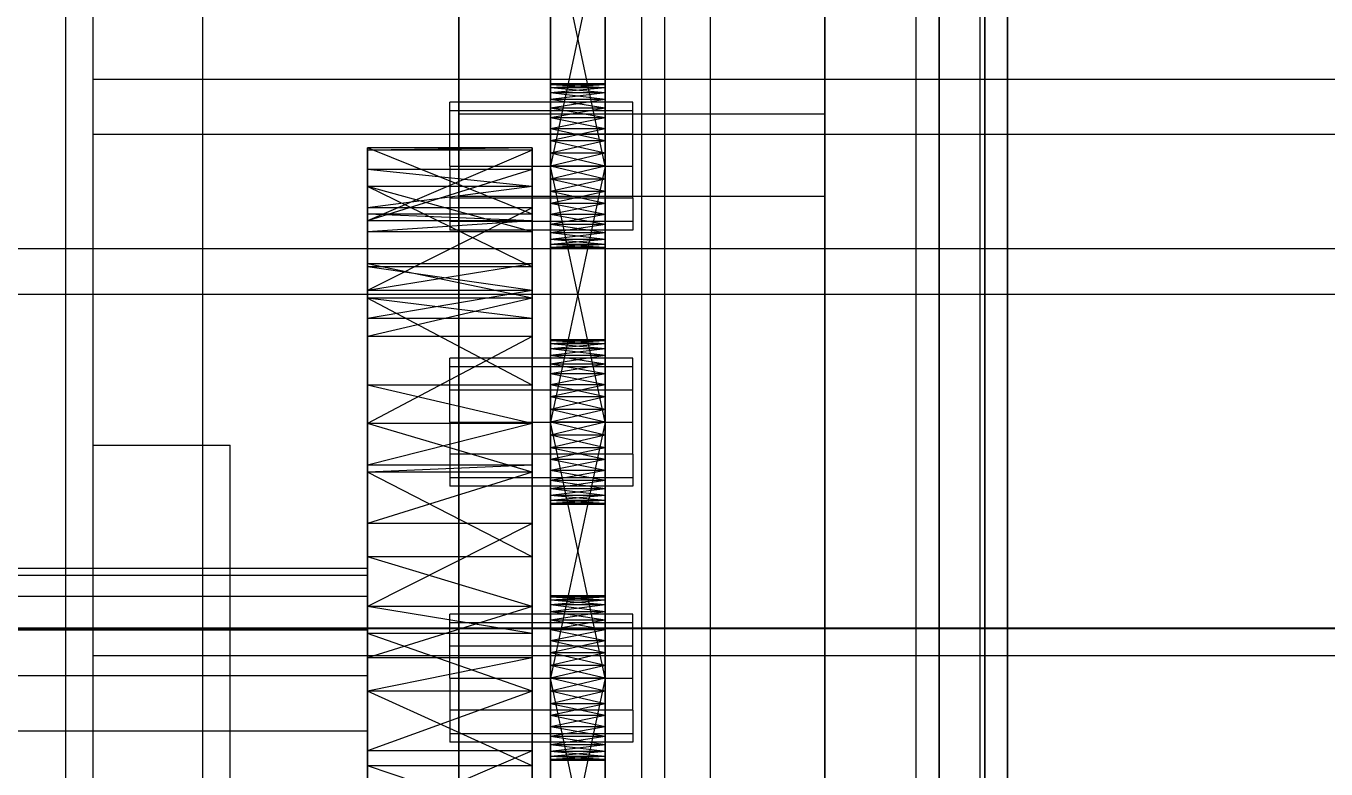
# Model space of a CAD drawing. Header units: millimetres. Extents: x -1970 to 59977, y -65068 to 6837.
# Drawn here: x 1392.7 to 1534.8, y -34615.4 to -34534.2 of the extents above; entities that cross this region are included whole.
import ezdxf

# ---------------------------------------------------------------- set-up
doc = ezdxf.new("R2010")
doc.units = ezdxf.units.MM
for name, color, linetype, lineweight in [('COTAS_P', 1, 'Continuous', 0), ('frontal_C03', 7, 'Continuous', 0), ('frontal_secador', 7, 'Continuous', 0)]:
    doc.layers.add(name, color=color, linetype=linetype, lineweight=lineweight)
doc.dimstyles.new('R19_100', dxfattribs={"dimtxt": 250, "dimasz": 150, "dimexe": 150, "dimexo": 80, "dimgap": 100, "dimtad": 1, "dimtih": 1, "dimtoh": 1, "dimdsep": 46, "dimcen": 0.09, "dimadec": 0, "dimazin": 0, "dimtfac": 1, "dimtdec": 4, "dimtofl": 0, "dimtmove": 0, "dimatfit": 3, "dimfxl": 1, "dimtolj": 1, "dimtzin": 0, "dimarcsym": 0})

# ---------------------------------------------------------------- blocks, each defined once
blk = doc.blocks.new('*D37')
at = {"layer": 'COTAS_P', "color": 0, "lineweight": -2, "transparency": 16777216}
for p, q in [((-1750, -35420), (-1750, -34450)), ((2600, -35420), (2600, -34450)), ((-1600, -34600), (2450, -34600))]:
    blk.add_line(p, q, dxfattribs=at)
at = {"layer": 'COTAS_P', "color": 0, "transparency": 16777216}
for points in [[(-1600, -34575), (-1600, -34625), (-1750, -34600)], [(2450, -34575), (2450, -34625), (2600, -34600)]]:
    blk.add_solid(points, dxfattribs=at)
at = {"layer": 'Defpoints', "color": 0, "transparency": 16777216}
for p in [(2600, -34600), (-1750, -35500), (2600, -35500)]:
    blk.add_point(p, dxfattribs=at)

msp = doc.modelspace()

# ---------------------------------------------------------------- linework, layer by layer
at = {"layer": 'frontal_C03'}
for p, q in [((1500, -32314.944), (1500, -34875.113)), ((1500, -34879.011), (1500, -32318.841)), ((1490, -35975), (1490, -32996.942)), ((1497, -35975), (1497, -32996.942)), ((1490, -35975), (1490, -33266.434)), ((1497, -35975), (1497, -33266.434)), ((1490, -35975), (1490, -33805.417)), ((1497, -35975), (1497, -33805.417)), ((1440, -34543.799), (1440, -34196.893)), ((1480, -34196.893), (1480, -34543.799)), ((1440, -34205.876), (1440, -34552.782)), ((1480, -34552.782), (1480, -34205.876)), ((1460, -34625.634), (1460, -34356.142)), ((1500, -34356.142), (1500, -34625.634)), ((1467.5, -34957.413), (1467.5, -34362.453)), ((1492.5, -34362.453), (1492.5, -34957.413)), ((1462.5, -34697.731), (1462.5, -34372.263)), ((1497.5, -34372.263), (1497.5, -34697.731)), ((1462.5, -34704.469), (1462.5, -34379)), ((1497.5, -34704.469), (1497.5, -34379)), ((1467.5, -34983.77), (1467.5, -34388.81)), ((1492.5, -34983.77), (1492.5, -34388.81)), ((1460, -34664.612), (1460, -34395.121)), ((1500, -34664.612), (1500, -34395.121)), ((1460, -34676.738), (1460, -34407.247)), ((1500, -34407.247), (1500, -34676.738)), ((1490, -35975), (1490, -34411.773)), ((1497, -35975), (1497, -34411.773)), ((1460, -34725.461), (1460, -34455.97)), ((1500, -34725.461), (1500, -34455.97)), ((1440, -34813.291), (1440, -34466.384)), ((1480, -34466.384), (1480, -34813.291)), ((1440, -34475.367), (1440, -34822.274)), ((1480, -34822.274), (1480, -34475.367)), ((1480, -34543.799), (1440, -34543.799)), ((1440, -34543.799), (1440, -34552.782)), ((1480, -34552.782), (1480, -34543.799)), ((1440, -34552.782), (1480, -34552.782))]:
    msp.add_line(p, q, dxfattribs=at)
at = {"layer": 'frontal_secador'}
for p, q in [((1400, -36000), (1400, -33000)), ((1397, -35940), (1397, -33075)), ((1400, -36000), (1400, -33075)), ((1400, -34600), (1400, -33075)), ((1400, -35940), (1400, -33075)), ((1400, -34650), (1400, -33075)), ((1400, -36000), (1400, -33250)), ((1400, -34540), (1400, -34505)), ((1412, -34540), (1412, -34505)), ((1450, -34552.281), (1450, -34513.481)), ((1456, -34513.481), (1456, -34552.281)), ((1450, -34515.136), (1450, -34552.281)), ((1456, -34552.281), (1456, -34515.136)), ((1450, -34552.281), (1450, -34517.414)), ((1456, -34517.414), (1456, -34552.281)), ((1450, -34549.5), (1450, -34520.092)), ((1450, -34552.281), (1450, -34520.092)), ((1456, -34520.092), (1456, -34549.5)), ((1456, -34520.092), (1456, -34552.281)), ((1450, -34521.5), (1450, -34549.5)), ((1456, -34549.5), (1450, -34521.5)), ((1456, -34521.5), (1450, -34549.5)), ((1456, -34549.5), (1456, -34521.5)), ((1400, -34540), (2200, -34540)), ((1400, -34546), (1400, -34540)), ((1400, -34540), (1412, -34540)), ((1400, -35140), (1400, -34540)), ((1412, -35140), (1412, -34540)), ((1450, -34540.611), (1450, -34540.5)), ((1456, -34540.611), (1450, -34540.5)), ((1456, -34540.5), (1450, -34540.5)), ((1456, -34540.5), (1450, -34540.611)), ((1450, -34540.611), (1450, -34541.481)), ((1450, -34540.941), (1450, -34540.611)), ((1450, -34540.611), (1450, -34543.136)), ((1456, -34540.941), (1450, -34540.611)), ((1456, -34540.611), (1450, -34540.611)), ((1456, -34540.611), (1450, -34540.941)), ((1450, -34541.481), (1450, -34540.941)), ((1456, -34541.481), (1450, -34540.941)), ((1456, -34540.941), (1450, -34540.941)), ((1456, -34540.941), (1450, -34541.481)), ((1456, -34540.611), (1456, -34540.5)), ((1456, -34541.481), (1456, -34540.611)), ((1456, -34540.611), (1456, -34540.941)), ((1456, -34543.136), (1456, -34540.611)), ((1456, -34540.941), (1456, -34541.481)), ((1439, -34543.438), (1439, -34542.5)), ((1459, -34542.5), (1439, -34542.5)), ((1450, -34541.481), (1450, -34543.136)), ((1450, -34542.219), (1450, -34541.481)), ((1450, -34545.414), (1450, -34541.481)), ((1450, -34580.281), (1450, -34541.481)), ((1456, -34542.219), (1450, -34541.481)), ((1456, -34541.481), (1450, -34541.481)), ((1456, -34541.481), (1450, -34542.219)), ((1450, -34543.136), (1450, -34542.219)), ((1456, -34543.136), (1450, -34542.219)), ((1456, -34542.219), (1450, -34542.219)), ((1456, -34542.219), (1450, -34543.136)), ((1456, -34543.136), (1456, -34541.481)), ((1456, -34541.481), (1456, -34542.219)), ((1456, -34541.481), (1456, -34545.414)), ((1456, -34541.481), (1456, -34580.281)), ((1456, -34542.219), (1456, -34543.136)), ((1459, -34543.438), (1459, -34542.5)), ((1439, -34546), (1439, -34543.438)), ((1459, -34543.438), (1439, -34543.438)), ((1450, -34543.136), (1450, -34545.414)), ((1450, -34544.21), (1450, -34543.136)), ((1450, -34543.136), (1450, -34548.092)), ((1450, -34543.136), (1450, -34580.281)), ((1456, -34544.21), (1450, -34543.136)), ((1456, -34543.136), (1450, -34543.136)), ((1456, -34543.136), (1450, -34544.21)), ((1450, -34545.414), (1450, -34544.21)), ((1456, -34545.414), (1450, -34544.21)), ((1456, -34544.21), (1450, -34544.21)), ((1456, -34544.21), (1450, -34545.414)), ((1456, -34545.414), (1456, -34543.136)), ((1456, -34543.136), (1456, -34544.21)), ((1456, -34548.092), (1456, -34543.136)), ((1456, -34580.281), (1456, -34543.136)), ((1456, -34544.21), (1456, -34545.414)), ((1459, -34546), (1459, -34543.438)), ((1450, -34545.414), (1450, -34548.092)), ((1450, -34546.719), (1450, -34545.414)), ((1450, -34580.281), (1450, -34545.414)), ((1456, -34546.719), (1450, -34545.414)), ((1456, -34545.414), (1450, -34545.414)), ((1456, -34545.414), (1450, -34546.719)), ((1456, -34548.092), (1456, -34545.414)), ((1456, -34545.414), (1456, -34546.719)), ((1456, -34545.414), (1456, -34580.281)), ((1400, -34546), (2200, -34546)), ((1400, -35134), (1400, -34546)), ((1439, -34549.5), (1439, -34546)), ((1459, -34546), (1439, -34546)), ((1450, -34548.092), (1450, -34546.719)), ((1456, -34548.092), (1450, -34546.719)), ((1456, -34546.719), (1450, -34546.719)), ((1456, -34546.719), (1450, -34548.092)), ((1456, -34546.719), (1456, -34548.092)), ((1459, -34549.5), (1459, -34546)), ((1430, -34554.744), (1430, -34547.5)), ((1430, -34547.5), (1430, -34547.765)), ((1448, -34554.744), (1430, -34547.5)), ((1448, -34547.5), (1430, -34547.5)), ((1448, -34547.5), (1430, -34547.765)), ((1430, -34547.765), (1430, -34554.744)), ((1430, -34547.765), (1430, -34555.473)), ((1448, -34547.765), (1430, -34547.765)), ((1448, -34547.765), (1430, -34555.473)), ((1448, -34547.765), (1448, -34547.5)), ((1448, -34547.5), (1448, -34554.744)), ((1448, -34554.744), (1448, -34547.765)), ((1448, -34555.473), (1448, -34547.765)), ((1450, -34577.5), (1450, -34548.092)), ((1450, -34548.092), (1450, -34549.5)), ((1450, -34580.281), (1450, -34548.092)), ((1456, -34549.5), (1450, -34548.092)), ((1456, -34548.092), (1450, -34548.092)), ((1456, -34548.092), (1450, -34549.5)), ((1456, -34548.092), (1456, -34577.5)), ((1456, -34549.5), (1456, -34548.092)), ((1456, -34548.092), (1456, -34580.281)), ((1430, -34549.876), (1430, -34560.514)), ((1430, -34551.709), (1430, -34549.876)), ((1430, -34549.876), (1430, -34555.473)), ((1448, -34551.709), (1430, -34549.876)), ((1448, -34549.876), (1430, -34549.876)), ((1448, -34549.876), (1430, -34555.473)), ((1439, -34549.5), (1439, -34553)), ((1439, -34549.5), (1459, -34549.5)), ((1448, -34560.514), (1448, -34549.876)), ((1448, -34549.876), (1448, -34551.709)), ((1448, -34555.473), (1448, -34549.876)), ((1450, -34549.5), (1450, -34577.5)), ((1456, -34577.5), (1450, -34549.5)), ((1456, -34549.5), (1450, -34549.5)), ((1456, -34549.5), (1450, -34577.5)), ((1450, -34552.281), (1450, -34549.5)), ((1450, -34549.5), (1450, -34550.908)), ((1456, -34549.5), (1450, -34550.908)), ((1456, -34550.908), (1450, -34549.5)), ((1456, -34577.5), (1456, -34549.5)), ((1456, -34549.5), (1456, -34552.281)), ((1456, -34550.908), (1456, -34549.5)), ((1459, -34553), (1459, -34549.5)), ((1450, -34550.908), (1450, -34552.281)), ((1456, -34550.908), (1450, -34550.908)), ((1456, -34550.908), (1450, -34552.281)), ((1456, -34552.281), (1450, -34550.908)), ((1456, -34552.281), (1456, -34550.908)), ((1430, -34560.514), (1430, -34551.709)), ((1430, -34556.683), (1430, -34551.709)), ((1430, -34551.709), (1430, -34554.046)), ((1448, -34560.514), (1430, -34551.709)), ((1448, -34551.709), (1430, -34551.709)), ((1448, -34556.683), (1430, -34551.709)), ((1448, -34551.709), (1430, -34554.046)), ((1448, -34551.709), (1448, -34560.514)), ((1448, -34554.046), (1448, -34551.709)), ((1448, -34551.709), (1448, -34556.683)), ((1450, -34554.79), (1450, -34552.281)), ((1450, -34552.281), (1450, -34553.586)), ((1450, -34556.781), (1450, -34552.281)), ((1450, -34558.5), (1450, -34552.281)), ((1456, -34552.281), (1450, -34552.281)), ((1456, -34552.281), (1450, -34553.586)), ((1456, -34553.586), (1450, -34552.281)), ((1456, -34552.281), (1456, -34554.79)), ((1456, -34553.586), (1456, -34552.281)), ((1456, -34552.281), (1456, -34556.781)), ((1456, -34552.281), (1456, -34558.5)), ((1430, -34554.046), (1430, -34556.683)), ((1430, -34554.046), (1430, -34563.11)), ((1448, -34554.046), (1430, -34554.046)), ((1448, -34554.046), (1430, -34563.11)), ((1439, -34553), (1439, -34555.562)), ((1459, -34553), (1439, -34553)), ((1448, -34556.683), (1448, -34554.046)), ((1448, -34563.11), (1448, -34554.046)), ((1450, -34553.586), (1450, -34554.79)), ((1456, -34553.586), (1450, -34553.586)), ((1456, -34553.586), (1450, -34554.79)), ((1456, -34554.79), (1450, -34553.586)), ((1456, -34554.79), (1456, -34553.586)), ((1459, -34553), (1459, -34555.562)), ((1430, -34555.473), (1430, -34554.744)), ((1448, -34555.473), (1430, -34554.744)), ((1448, -34554.744), (1430, -34554.744)), ((1430, -34555.473), (1430, -34560.514)), ((1430, -34555.473), (1430, -34563.11)), ((1430, -34555.473), (1430, -34556.683)), ((1430, -34577.639), (1430, -34555.473)), ((1448, -34555.473), (1430, -34555.473)), ((1448, -34555.473), (1430, -34556.683)), ((1439, -34555.562), (1439, -34556.5)), ((1459, -34555.562), (1439, -34555.562)), ((1448, -34554.744), (1448, -34555.473)), ((1448, -34560.514), (1448, -34555.473)), ((1448, -34563.11), (1448, -34555.473)), ((1448, -34556.683), (1448, -34555.473)), ((1448, -34555.473), (1448, -34577.639)), ((1450, -34556.781), (1450, -34554.79)), ((1450, -34554.79), (1450, -34555.864)), ((1456, -34554.79), (1450, -34554.79)), ((1456, -34554.79), (1450, -34555.864)), ((1456, -34555.864), (1450, -34554.79)), ((1456, -34554.79), (1456, -34556.781)), ((1456, -34555.864), (1456, -34554.79)), ((1459, -34555.562), (1459, -34556.5)), ((1430, -34563.11), (1430, -34556.683)), ((1448, -34556.683), (1430, -34556.683)), ((1459, -34556.5), (1439, -34556.5)), ((1448, -34556.683), (1448, -34563.11)), ((1450, -34555.864), (1450, -34556.781)), ((1456, -34555.864), (1450, -34555.864)), ((1456, -34555.864), (1450, -34556.781)), ((1456, -34556.781), (1450, -34555.864)), ((1450, -34558.059), (1450, -34556.781)), ((1450, -34556.781), (1450, -34557.519)), ((1450, -34558.5), (1450, -34556.781)), ((1456, -34556.781), (1450, -34556.781)), ((1456, -34556.781), (1450, -34557.519)), ((1456, -34557.519), (1450, -34556.781)), ((1456, -34556.781), (1456, -34555.864)), ((1456, -34556.781), (1456, -34558.059)), ((1456, -34557.519), (1456, -34556.781)), ((1456, -34556.781), (1456, -34558.5)), ((1450, -34557.519), (1450, -34558.059)), ((1456, -34557.519), (1450, -34557.519)), ((1456, -34557.519), (1450, -34558.059)), ((1456, -34558.059), (1450, -34557.519)), ((1450, -34558.5), (1450, -34558.059)), ((1450, -34558.059), (1450, -34558.389)), ((1456, -34558.059), (1450, -34558.059)), ((1456, -34558.059), (1450, -34558.389)), ((1456, -34558.389), (1450, -34558.059)), ((1450, -34558.389), (1450, -34558.5)), ((1456, -34558.389), (1450, -34558.389)), ((1456, -34558.389), (1450, -34558.5)), ((1456, -34558.5), (1450, -34558.389)), ((1456, -34558.059), (1456, -34557.519)), ((1456, -34558.059), (1456, -34558.5)), ((1456, -34558.389), (1456, -34558.059)), ((1456, -34558.5), (1456, -34558.389)), ((1325, -34558.5), (2125, -34558.5)), ((1456, -34558.5), (1450, -34558.5)), ((1430, -34560.173), (1430, -34573.428)), ((1430, -34563.925), (1430, -34560.173)), ((1430, -34560.173), (1430, -34563.11)), ((1448, -34563.925), (1430, -34560.173)), ((1448, -34560.173), (1430, -34560.173)), ((1448, -34560.173), (1430, -34563.11)), ((1430, -34563.11), (1430, -34560.514)), ((1448, -34563.11), (1430, -34560.514)), ((1448, -34560.514), (1430, -34560.514)), ((1448, -34573.428), (1448, -34560.173)), ((1448, -34560.173), (1448, -34563.925)), ((1448, -34563.11), (1448, -34560.173)), ((1448, -34560.514), (1448, -34563.11)), ((1325, -34563.5), (2125, -34563.5)), ((1430, -34563.11), (1430, -34573.428)), ((1430, -34563.11), (1430, -34577.639)), ((1430, -34563.11), (1430, -34566.141)), ((1430, -34563.11), (1430, -34597.635)), ((1430, -34563.11), (1430, -34645.858)), ((1448, -34563.11), (1430, -34563.11)), ((1448, -34563.11), (1430, -34566.141)), ((1430, -34573.428), (1430, -34563.925)), ((1430, -34566.141), (1430, -34563.925)), ((1430, -34563.925), (1430, -34568.105)), ((1448, -34573.428), (1430, -34563.925)), ((1448, -34563.925), (1430, -34563.925)), ((1448, -34566.141), (1430, -34563.925)), ((1448, -34563.925), (1430, -34568.105)), ((1448, -34573.428), (1448, -34563.11)), ((1448, -34577.639), (1448, -34563.11)), ((1448, -34566.141), (1448, -34563.11)), ((1448, -34597.635), (1448, -34563.11)), ((1448, -34645.858), (1448, -34563.11)), ((1448, -34563.925), (1448, -34573.428)), ((1448, -34568.105), (1448, -34563.925)), ((1448, -34563.925), (1448, -34566.141)), ((1430, -34568.105), (1430, -34566.141)), ((1430, -34577.639), (1430, -34566.141)), ((1448, -34566.141), (1430, -34566.141)), ((1448, -34566.141), (1448, -34568.105)), ((1448, -34566.141), (1448, -34577.639)), ((1430, -34568.105), (1430, -34577.639)), ((1448, -34568.105), (1430, -34568.105)), ((1448, -34568.105), (1430, -34577.639)), ((1448, -34577.639), (1448, -34568.105)), ((1450, -34568.611), (1450, -34568.5)), ((1456, -34568.611), (1450, -34568.5)), ((1456, -34568.5), (1450, -34568.5)), ((1456, -34568.5), (1450, -34568.611)), ((1450, -34568.611), (1450, -34569.481)), ((1450, -34568.941), (1450, -34568.611)), ((1450, -34568.611), (1450, -34571.136)), ((1456, -34568.941), (1450, -34568.611)), ((1456, -34568.611), (1450, -34568.611)), ((1456, -34568.611), (1450, -34568.941)), ((1450, -34569.481), (1450, -34568.941)), ((1456, -34569.481), (1450, -34568.941)), ((1456, -34568.941), (1450, -34568.941)), ((1456, -34568.941), (1450, -34569.481)), ((1450, -34569.481), (1450, -34571.136)), ((1450, -34570.219), (1450, -34569.481)), ((1450, -34573.414), (1450, -34569.481)), ((1450, -34608.281), (1450, -34569.481)), ((1456, -34570.219), (1450, -34569.481)), ((1456, -34569.481), (1450, -34569.481)), ((1456, -34569.481), (1450, -34570.219)), ((1456, -34568.611), (1456, -34568.5)), ((1456, -34569.481), (1456, -34568.611)), ((1456, -34568.611), (1456, -34568.941)), ((1456, -34571.136), (1456, -34568.611)), ((1456, -34568.941), (1456, -34569.481)), ((1456, -34571.136), (1456, -34569.481)), ((1456, -34569.481), (1456, -34570.219)), ((1456, -34569.481), (1456, -34573.414)), ((1456, -34569.481), (1456, -34608.281)), ((1439, -34571.438), (1439, -34570.5)), ((1459, -34570.5), (1439, -34570.5)), ((1450, -34571.136), (1450, -34570.219)), ((1456, -34571.136), (1450, -34570.219)), ((1456, -34570.219), (1450, -34570.219)), ((1456, -34570.219), (1450, -34571.136)), ((1450, -34571.136), (1450, -34573.414)), ((1450, -34572.21), (1450, -34571.136)), ((1450, -34571.136), (1450, -34576.092)), ((1450, -34571.136), (1450, -34608.281)), ((1456, -34572.21), (1450, -34571.136)), ((1456, -34571.136), (1450, -34571.136)), ((1456, -34571.136), (1450, -34572.21)), ((1456, -34570.219), (1456, -34571.136)), ((1456, -34573.414), (1456, -34571.136)), ((1456, -34571.136), (1456, -34572.21)), ((1456, -34576.092), (1456, -34571.136)), ((1456, -34608.281), (1456, -34571.136)), ((1459, -34571.438), (1459, -34570.5)), ((1439, -34574), (1439, -34571.438)), ((1459, -34571.438), (1439, -34571.438)), ((1450, -34573.414), (1450, -34572.21)), ((1456, -34573.414), (1450, -34572.21)), ((1456, -34572.21), (1450, -34572.21)), ((1456, -34572.21), (1450, -34573.414)), ((1456, -34572.21), (1456, -34573.414)), ((1459, -34574), (1459, -34571.438)), ((1430, -34577.639), (1430, -34573.428)), ((1448, -34577.639), (1430, -34573.428)), ((1448, -34573.428), (1430, -34573.428)), ((1439, -34577.5), (1439, -34574)), ((1459, -34574), (1439, -34574)), ((1448, -34573.428), (1448, -34577.639)), ((1450, -34573.414), (1450, -34576.092)), ((1450, -34574.719), (1450, -34573.414)), ((1450, -34608.281), (1450, -34573.414)), ((1456, -34574.719), (1450, -34573.414)), ((1456, -34573.414), (1450, -34573.414)), ((1456, -34573.414), (1450, -34574.719)), ((1456, -34576.092), (1456, -34573.414)), ((1456, -34573.414), (1456, -34574.719)), ((1456, -34573.414), (1456, -34608.281)), ((1459, -34577.5), (1459, -34574)), ((1450, -34576.092), (1450, -34574.719)), ((1456, -34576.092), (1450, -34574.719)), ((1456, -34574.719), (1450, -34574.719)), ((1456, -34574.719), (1450, -34576.092)), ((1456, -34574.719), (1456, -34576.092)), ((1450, -34605.5), (1450, -34576.092)), ((1450, -34576.092), (1450, -34577.5)), ((1450, -34608.281), (1450, -34576.092)), ((1456, -34577.5), (1450, -34576.092)), ((1456, -34576.092), (1450, -34576.092)), ((1456, -34576.092), (1450, -34577.5)), ((1456, -34576.092), (1456, -34605.5)), ((1456, -34577.5), (1456, -34576.092)), ((1456, -34576.092), (1456, -34608.281)), ((1430, -34577.639), (1430, -34592.223)), ((1430, -34577.639), (1430, -34597.635)), ((1430, -34577.639), (1430, -34582.194)), ((1430, -34621.142), (1430, -34577.639)), ((1430, -34669.365), (1430, -34577.639)), ((1430, -34577.639), (1430, -34645.858)), ((1430, -34711.527), (1430, -34577.639)), ((1448, -34577.647), (1430, -34577.639)), ((1448, -34577.639), (1430, -34577.639)), ((1448, -34577.639), (1430, -34582.194)), ((1430, -34577.647), (1430, -34592.223)), ((1430, -34582.95), (1430, -34577.647)), ((1448, -34582.95), (1430, -34577.647)), ((1448, -34577.647), (1430, -34577.647)), ((1439, -34577.5), (1439, -34581)), ((1439, -34577.5), (1459, -34577.5)), ((1448, -34592.223), (1448, -34577.639)), ((1448, -34597.635), (1448, -34577.639)), ((1448, -34582.194), (1448, -34577.639)), ((1448, -34577.639), (1448, -34621.142)), ((1448, -34577.639), (1448, -34669.365)), ((1448, -34645.858), (1448, -34577.639)), ((1448, -34577.639), (1448, -34711.527)), ((1448, -34592.223), (1448, -34577.647)), ((1448, -34577.647), (1448, -34582.95)), ((1450, -34577.5), (1450, -34605.5)), ((1456, -34605.5), (1450, -34577.5)), ((1456, -34577.5), (1450, -34577.5)), ((1456, -34577.5), (1450, -34605.5)), ((1450, -34580.281), (1450, -34577.5)), ((1450, -34577.5), (1450, -34578.908)), ((1456, -34577.5), (1450, -34578.908)), ((1456, -34578.908), (1450, -34577.5)), ((1456, -34605.5), (1456, -34577.5)), ((1456, -34577.5), (1456, -34580.281)), ((1456, -34578.908), (1456, -34577.5)), ((1459, -34581), (1459, -34577.5)), ((1450, -34578.908), (1450, -34580.281)), ((1456, -34578.908), (1450, -34578.908)), ((1456, -34578.908), (1450, -34580.281)), ((1456, -34580.281), (1450, -34578.908)), ((1456, -34580.281), (1456, -34578.908)), ((1400, -34580), (1415, -34580)), ((1400, -34600), (1400, -34580)), ((1415, -34600), (1415, -34580)), ((1439, -34581), (1439, -34583.562)), ((1459, -34581), (1439, -34581)), ((1450, -34582.79), (1450, -34580.281)), ((1450, -34580.281), (1450, -34581.586)), ((1450, -34584.781), (1450, -34580.281)), ((1450, -34586.5), (1450, -34580.281)), ((1456, -34580.281), (1450, -34580.281)), ((1456, -34580.281), (1450, -34581.586)), ((1456, -34581.586), (1450, -34580.281)), ((1456, -34580.281), (1456, -34582.79)), ((1456, -34581.586), (1456, -34580.281)), ((1456, -34580.281), (1456, -34584.781)), ((1456, -34580.281), (1456, -34586.5)), ((1459, -34581), (1459, -34583.562)), ((1430, -34588.565), (1430, -34582.194)), ((1430, -34582.194), (1430, -34582.95)), ((1430, -34597.635), (1430, -34582.194)), ((1448, -34582.194), (1430, -34582.194)), ((1448, -34582.194), (1430, -34582.95)), ((1448, -34582.194), (1448, -34588.565)), ((1448, -34582.95), (1448, -34582.194)), ((1448, -34582.194), (1448, -34597.635)), ((1450, -34581.586), (1450, -34582.79)), ((1456, -34581.586), (1450, -34581.586)), ((1456, -34581.586), (1450, -34582.79)), ((1456, -34582.79), (1450, -34581.586)), ((1456, -34582.79), (1456, -34581.586)), ((1430, -34592.223), (1430, -34582.95)), ((1430, -34582.95), (1430, -34588.565)), ((1448, -34592.223), (1430, -34582.95)), ((1448, -34582.95), (1430, -34582.95)), ((1448, -34582.95), (1430, -34588.565)), ((1439, -34583.562), (1439, -34584.5)), ((1459, -34583.562), (1439, -34583.562)), ((1448, -34582.95), (1448, -34592.223)), ((1448, -34588.565), (1448, -34582.95)), ((1450, -34584.781), (1450, -34582.79)), ((1450, -34582.79), (1450, -34583.864)), ((1456, -34582.79), (1450, -34582.79)), ((1456, -34582.79), (1450, -34583.864)), ((1456, -34583.864), (1450, -34582.79)), ((1450, -34583.864), (1450, -34584.781)), ((1456, -34583.864), (1450, -34583.864)), ((1456, -34583.864), (1450, -34584.781)), ((1456, -34584.781), (1450, -34583.864)), ((1456, -34582.79), (1456, -34584.781)), ((1456, -34583.864), (1456, -34582.79)), ((1456, -34584.781), (1456, -34583.864)), ((1459, -34583.562), (1459, -34584.5)), ((1459, -34584.5), (1439, -34584.5)), ((1450, -34586.059), (1450, -34584.781)), ((1450, -34584.781), (1450, -34585.519)), ((1450, -34586.5), (1450, -34584.781)), ((1456, -34584.781), (1450, -34584.781)), ((1456, -34584.781), (1450, -34585.519)), ((1456, -34585.519), (1450, -34584.781)), ((1456, -34584.781), (1456, -34586.059)), ((1456, -34585.519), (1456, -34584.781)), ((1456, -34584.781), (1456, -34586.5)), ((1450, -34585.519), (1450, -34586.059)), ((1456, -34585.519), (1450, -34585.519)), ((1456, -34585.519), (1450, -34586.059)), ((1456, -34586.059), (1450, -34585.519)), ((1450, -34586.5), (1450, -34586.059)), ((1450, -34586.059), (1450, -34586.389)), ((1456, -34586.059), (1450, -34586.059)), ((1456, -34586.059), (1450, -34586.389)), ((1456, -34586.389), (1450, -34586.059)), ((1450, -34586.389), (1450, -34586.5)), ((1456, -34586.389), (1450, -34586.389)), ((1456, -34586.389), (1450, -34586.5)), ((1456, -34586.5), (1450, -34586.389)), ((1456, -34586.5), (1450, -34586.5)), ((1456, -34586.059), (1456, -34585.519)), ((1456, -34586.059), (1456, -34586.5)), ((1456, -34586.389), (1456, -34586.059)), ((1456, -34586.5), (1456, -34586.389)), ((1430, -34588.565), (1430, -34597.635)), ((1448, -34588.565), (1430, -34588.565)), ((1448, -34588.565), (1430, -34597.635)), ((1448, -34597.635), (1448, -34588.565)), ((1430, -34597.635), (1430, -34592.223)), ((1448, -34597.635), (1430, -34592.223)), ((1448, -34592.223), (1430, -34592.223)), ((1448, -34592.223), (1448, -34597.635)), ((1430, -34593.5), (1325, -34593.5)), ((1430, -34594.269), (1430, -34593.5)), ((1430, -34594.269), (1325, -34594.269)), ((1430, -34596.545), (1430, -34594.269)), ((1430, -34596.545), (1325, -34596.545)), ((1430, -34600.241), (1430, -34596.545)), ((1450, -34596.611), (1450, -34596.5)), ((1456, -34596.611), (1450, -34596.5)), ((1456, -34596.5), (1450, -34596.5)), ((1456, -34596.5), (1450, -34596.611)), ((1450, -34596.611), (1450, -34597.481)), ((1450, -34596.941), (1450, -34596.611)), ((1450, -34596.611), (1450, -34599.136)), ((1456, -34596.941), (1450, -34596.611)), ((1456, -34596.611), (1450, -34596.611)), ((1456, -34596.611), (1450, -34596.941)), ((1456, -34596.611), (1456, -34596.5)), ((1456, -34597.481), (1456, -34596.611)), ((1456, -34596.611), (1456, -34596.941)), ((1456, -34599.136), (1456, -34596.611)), ((1430, -34597.635), (1430, -34615.058)), ((1430, -34600.589), (1430, -34597.635)), ((1430, -34597.635), (1430, -34621.142)), ((1430, -34597.635), (1430, -34603.268)), ((1430, -34597.635), (1430, -34645.858)), ((1448, -34600.589), (1430, -34597.635)), ((1448, -34597.635), (1430, -34597.635)), ((1448, -34597.635), (1430, -34603.268)), ((1448, -34615.058), (1448, -34597.635)), ((1448, -34597.635), (1448, -34600.589)), ((1448, -34621.142), (1448, -34597.635)), ((1448, -34603.268), (1448, -34597.635)), ((1448, -34645.858), (1448, -34597.635)), ((1450, -34597.481), (1450, -34596.941)), ((1456, -34597.481), (1450, -34596.941)), ((1456, -34596.941), (1450, -34596.941)), ((1456, -34596.941), (1450, -34597.481)), ((1450, -34597.481), (1450, -34599.136)), ((1450, -34598.219), (1450, -34597.481)), ((1450, -34601.414), (1450, -34597.481)), ((1450, -34636.281), (1450, -34597.481)), ((1456, -34598.219), (1450, -34597.481)), ((1456, -34597.481), (1450, -34597.481)), ((1456, -34597.481), (1450, -34598.219)), ((1450, -34599.136), (1450, -34598.219)), ((1456, -34599.136), (1450, -34598.219)), ((1456, -34598.219), (1450, -34598.219)), ((1456, -34598.219), (1450, -34599.136)), ((1456, -34596.941), (1456, -34597.481)), ((1456, -34599.136), (1456, -34597.481)), ((1456, -34597.481), (1456, -34598.219)), ((1456, -34597.481), (1456, -34601.414)), ((1456, -34597.481), (1456, -34636.281)), ((1456, -34598.219), (1456, -34599.136)), ((1439, -34599.438), (1439, -34598.5)), ((1459, -34598.5), (1439, -34598.5)), ((1439, -34602), (1439, -34599.438)), ((1459, -34599.438), (1439, -34599.438)), ((1450, -34599.136), (1450, -34601.414)), ((1450, -34600.21), (1450, -34599.136)), ((1450, -34599.136), (1450, -34604.092)), ((1450, -34599.136), (1450, -34636.281)), ((1456, -34600.21), (1450, -34599.136)), ((1456, -34599.136), (1450, -34599.136)), ((1456, -34599.136), (1450, -34600.21)), ((1456, -34601.414), (1456, -34599.136)), ((1456, -34599.136), (1456, -34600.21)), ((1456, -34604.092), (1456, -34599.136)), ((1456, -34636.281), (1456, -34599.136)), ((1459, -34599.438), (1459, -34598.5)), ((1459, -34602), (1459, -34599.438)), ((1325, -34600), (1400, -34600)), ((1430, -34600.241), (1325, -34600.241)), ((1400, -34600), (1790, -34600)), ((1400, -34603), (1400, -34600)), ((1400, -34600), (1415, -34600)), ((1400, -34990), (1400, -34600)), ((1415, -34990), (1415, -34600)), ((1430, -34605.216), (1430, -34600.241)), ((1430, -34600.589), (1430, -34615.058)), ((1430, -34606.925), (1430, -34600.589)), ((1448, -34606.925), (1430, -34600.589)), ((1448, -34600.589), (1430, -34600.589)), ((1448, -34615.058), (1448, -34600.589)), ((1448, -34600.589), (1448, -34606.925)), ((1450, -34601.414), (1450, -34600.21)), ((1456, -34601.414), (1450, -34600.21)), ((1456, -34600.21), (1450, -34600.21)), ((1456, -34600.21), (1450, -34601.414)), ((1456, -34600.21), (1456, -34601.414)), ((1439, -34605.5), (1439, -34602)), ((1459, -34602), (1439, -34602)), ((1450, -34601.414), (1450, -34604.092)), ((1450, -34602.719), (1450, -34601.414)), ((1450, -34636.281), (1450, -34601.414)), ((1456, -34602.719), (1450, -34601.414)), ((1456, -34601.414), (1450, -34601.414)), ((1456, -34601.414), (1450, -34602.719)), ((1456, -34604.092), (1456, -34601.414)), ((1456, -34601.414), (1456, -34602.719)), ((1456, -34601.414), (1456, -34636.281)), ((1459, -34605.5), (1459, -34602)), ((1400, -34603), (1790, -34603)), ((1400, -34987), (1400, -34603)), ((1430, -34613.424), (1430, -34603.268)), ((1430, -34603.268), (1430, -34606.925)), ((1430, -34621.142), (1430, -34603.268)), ((1448, -34603.268), (1430, -34603.268)), ((1448, -34603.268), (1430, -34606.925)), ((1448, -34603.268), (1448, -34613.424)), ((1448, -34606.925), (1448, -34603.268)), ((1448, -34603.268), (1448, -34621.142)), ((1450, -34604.092), (1450, -34602.719)), ((1456, -34604.092), (1450, -34602.719)), ((1456, -34602.719), (1450, -34602.719)), ((1456, -34602.719), (1450, -34604.092)), ((1456, -34602.719), (1456, -34604.092)), ((1430, -34605.216), (1325, -34605.216)), ((1430, -34611.277), (1430, -34605.216)), ((1450, -34633.5), (1450, -34604.092)), ((1450, -34604.092), (1450, -34605.5)), ((1450, -34636.281), (1450, -34604.092)), ((1456, -34605.5), (1450, -34604.092)), ((1456, -34604.092), (1450, -34604.092)), ((1456, -34604.092), (1450, -34605.5)), ((1456, -34604.092), (1456, -34633.5)), ((1456, -34605.5), (1456, -34604.092)), ((1456, -34604.092), (1456, -34636.281)), ((1439, -34605.5), (1439, -34609)), ((1439, -34605.5), (1459, -34605.5)), ((1450, -34605.5), (1450, -34633.5)), ((1456, -34633.5), (1450, -34605.5)), ((1456, -34605.5), (1450, -34605.5)), ((1456, -34605.5), (1450, -34633.5)), ((1450, -34608.281), (1450, -34605.5)), ((1450, -34605.5), (1450, -34606.908)), ((1456, -34605.5), (1450, -34606.908)), ((1456, -34606.908), (1450, -34605.5)), ((1456, -34633.5), (1456, -34605.5)), ((1456, -34605.5), (1456, -34608.281)), ((1456, -34606.908), (1456, -34605.5)), ((1459, -34609), (1459, -34605.5)), ((1430, -34615.058), (1430, -34606.925)), ((1430, -34606.925), (1430, -34613.424)), ((1448, -34615.058), (1430, -34606.925)), ((1448, -34606.925), (1430, -34606.925)), ((1448, -34606.925), (1430, -34613.424)), ((1448, -34606.925), (1448, -34615.058)), ((1448, -34613.424), (1448, -34606.925)), ((1450, -34606.908), (1450, -34608.281)), ((1456, -34606.908), (1450, -34606.908)), ((1456, -34606.908), (1450, -34608.281)), ((1456, -34608.281), (1450, -34606.908)), ((1456, -34608.281), (1456, -34606.908)), ((1439, -34609), (1439, -34611.562)), ((1459, -34609), (1439, -34609)), ((1450, -34610.79), (1450, -34608.281)), ((1450, -34608.281), (1450, -34609.586)), ((1450, -34612.781), (1450, -34608.281)), ((1450, -34614.5), (1450, -34608.281)), ((1456, -34608.281), (1450, -34608.281)), ((1456, -34608.281), (1450, -34609.586)), ((1456, -34609.586), (1450, -34608.281)), ((1450, -34609.586), (1450, -34610.79)), ((1456, -34609.586), (1450, -34609.586)), ((1456, -34609.586), (1450, -34610.79)), ((1456, -34610.79), (1450, -34609.586)), ((1456, -34608.281), (1456, -34610.79)), ((1456, -34609.586), (1456, -34608.281)), ((1456, -34608.281), (1456, -34612.781)), ((1456, -34608.281), (1456, -34614.5)), ((1456, -34610.79), (1456, -34609.586)), ((1459, -34609), (1459, -34611.562)), ((1450, -34612.781), (1450, -34610.79)), ((1450, -34610.79), (1450, -34611.864)), ((1456, -34610.79), (1450, -34610.79)), ((1456, -34610.79), (1450, -34611.864)), ((1456, -34611.864), (1450, -34610.79)), ((1456, -34610.79), (1456, -34612.781)), ((1456, -34611.864), (1456, -34610.79)), ((1430, -34611.277), (1325, -34611.277)), ((1430, -34618.193), (1430, -34611.277)), ((1439, -34611.562), (1439, -34612.5)), ((1459, -34611.562), (1439, -34611.562)), ((1459, -34612.5), (1439, -34612.5)), ((1450, -34611.864), (1450, -34612.781)), ((1456, -34611.864), (1450, -34611.864)), ((1456, -34611.864), (1450, -34612.781)), ((1456, -34612.781), (1450, -34611.864)), ((1456, -34612.781), (1456, -34611.864)), ((1459, -34611.562), (1459, -34612.5)), ((1430, -34613.424), (1430, -34621.142)), ((1448, -34613.424), (1430, -34613.424)), ((1448, -34613.424), (1430, -34621.142)), ((1448, -34621.142), (1448, -34613.424)), ((1450, -34614.059), (1450, -34612.781)), ((1450, -34612.781), (1450, -34613.519)), ((1450, -34614.5), (1450, -34612.781)), ((1456, -34612.781), (1450, -34612.781)), ((1456, -34612.781), (1450, -34613.519)), ((1456, -34613.519), (1450, -34612.781)), ((1450, -34613.519), (1450, -34614.059)), ((1456, -34613.519), (1450, -34613.519)), ((1456, -34613.519), (1450, -34614.059)), ((1456, -34614.059), (1450, -34613.519)), ((1456, -34612.781), (1456, -34614.059)), ((1456, -34613.519), (1456, -34612.781)), ((1456, -34612.781), (1456, -34614.5)), ((1456, -34614.059), (1456, -34613.519)), ((1430, -34621.142), (1430, -34615.058)), ((1448, -34621.142), (1430, -34615.058)), ((1448, -34615.058), (1430, -34615.058)), ((1448, -34615.058), (1448, -34621.142)), ((1450, -34614.5), (1450, -34614.059)), ((1450, -34614.059), (1450, -34614.389)), ((1456, -34614.059), (1450, -34614.059)), ((1456, -34614.059), (1450, -34614.389)), ((1456, -34614.389), (1450, -34614.059)), ((1450, -34614.389), (1450, -34614.5)), ((1456, -34614.389), (1450, -34614.389)), ((1456, -34614.389), (1450, -34614.5)), ((1456, -34614.5), (1450, -34614.389)), ((1456, -34614.5), (1450, -34614.5)), ((1456, -34614.059), (1456, -34614.5)), ((1456, -34614.389), (1456, -34614.059)), ((1456, -34614.5), (1456, -34614.389))]:
    msp.add_line(p, q, dxfattribs=at)

# ---------------------------------------------------------------- dimensions: what is measured, and where the dimension line sits
at = {"layer": 'COTAS_P'}
dim = msp.add_aligned_dim(p1=(-1750, -35500), p2=(2600, -35500), distance=900, text='<> P', dimstyle='R19_100', dxfattribs=at)
dim.commit()
dim.dimension.update_dxf_attribs({"geometry": '*D37', "text_midpoint": (425, -34600)})

doc.saveas('drawing.dxf')
